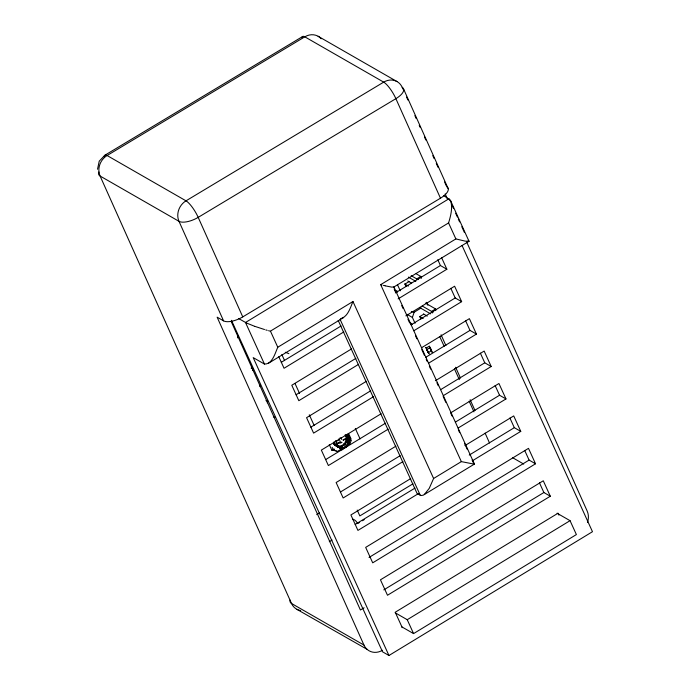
<?xml version="1.0" encoding="UTF-8"?>
<svg xmlns="http://www.w3.org/2000/svg" width="690" height="690" viewBox="0 0 690 690"><rect width="100%" height="100%" fill="white"/><g stroke="black" fill="none" stroke-linecap="round" stroke-linejoin="round"><path stroke-width="1.03" d="M348.019 438.9L347.458 443.109L348.217 440.832M336.22 450.906L337.281 451.519L350.011 443.774L351.038 440.703L347.976 434.036M338.195 320.402L417.071 493.471L420.9 495.567L423.246 495.187L474.435 464.068L393.878 286.902L391.808 287.126L385.719 285.945M443.834 195.71L450.303 200.057L469.036 241.31L465.095 241.112L455.866 238.921L380.69 284.651L461.343 461.619L474.228 464.146M474.539 463.93L473.754 463.163M334.158 444.222L335.219 445.43L333.537 443.273C336.004 448.595 343.81 447.353 346.078 442.428L345.673 442.997L346.837 440.03C346.061 444.567 341.024 448.284 336.548 446.292C342.697 449.095 349.131 441.281 346.328 435.494L346.966 438.866L346.846 437.132M343.379 440.246L346.518 438.331L345.009 442.678A6.934 6.072 -60.1 0 1 337.177 445.723L336.289 444.817C338.04 447.819 341.904 449.293 345.06 447.594M336.642 440.47L337.091 444.515L339.721 447.241A6.943 6.089 -60.1 0 0 347.415 445.041A6.943 6.089 -60.1 0 0 348.053 436.692L345.897 434.838M346.742 440.539L347.044 438.098L346.328 435.494M347.458 443.109L347.665 441.626M429.309 353.961L425.868 347.415M347.234 441.497L347.38 437.158M97.523 169.248L99.231 161.184L104.509 155.595M338.833 438.961L338.807 440.427L339.86 441.221A1.725 1.509 -60.1 0 0 340.575 441.143M270.308 331.2L448.578 222.93C450.691 215.944 452.769 208.276 450.76 201.04M237.627 337.884L238.214 336.142M252.445 370.401L253.032 368.658L251.143 368.141M259.854 386.642L260.432 384.908M267.254 402.891L267.841 401.157L265.952 400.64M415.061 323.291L412.396 317.443L414.147 312.225L421.193 307.938M424.315 494.506L429.214 488.408L433.613 478.489L352.961 301.513L277.785 347.243C275.06 353.22 272.412 364.277 264.451 364.07L253.187 357.593L388.953 655.5L592.477 531.705L462.076 245.562M352.961 301.513C350.304 307.706 347.933 316.796 340.619 318.659M428.637 352.435L431.552 350.684L429.456 347.191L431.552 350.684L430.845 350.27M335.659 441.531L336.125 440.444L336.194 443.567L338.169 446.904M431.526 350.667L430.129 347.613L427.196 349.382M347.45 445.783L344.81 447.75C349.968 445.636 351.615 437.305 346.337 434.407M351.029 440.738L349.968 440.091M345.5 445.214L346.415 444.153M428.654 353.547L427.964 352.004M426.567 348.942L427.929 352.047L425.834 347.51M351.167 439.176L348.769 433.881M344.81 447.75L347.036 446.197M344.172 444.929L341.567 446.542L339.256 446.922M343.663 317.529L268.479 363.259M468.795 241.431L393.619 287.161M408.98 281.649L404.944 284.108L406.056 286.54M411.18 275.698L416.751 278.898L420.788 276.44L421.53 278.07M281.287 362.328L341.084 325.965M395.361 292.948L440.436 265.538L446.87 269.238L398.113 298.891M343.844 331.899L284.047 368.27L278.769 356.687M351.581 348.881L291.792 385.253L298.822 400.692L358.619 364.329M405.858 315.873L454.607 286.221L461.645 301.659L413.81 330.76M423.789 314.14L419.753 316.598L420.865 319.03M435.778 310.595L435.597 308.939L431.561 311.397L422.28 306.058M296.07 394.758L355.859 358.386M411.059 324.818L455.21 297.959L461.645 301.659M366.356 381.311L306.567 417.683L313.605 433.122L373.394 396.75M421.555 347.743L469.39 318.651L476.428 334.089L428.594 363.182M426.567 347.829L429.447 346.095L432.216 352.15M310.845 427.179L370.642 390.816M425.834 357.248L469.985 330.389L476.428 334.089M381.139 413.741L321.342 450.104L328.38 465.543L388.177 429.18M435.407 380.725L484.164 351.072L491.202 366.511L443.368 395.612M336.28 444.179L338.626 442.756L341.507 442.247M343.051 440.056L346.199 438.15M336.599 444.369L338.954 442.937A3.666 3.209 -60.1 0 0 342.059 442.256M329.251 444.524L331.873 450.285L334.029 448.974M334.426 449.354L331.873 450.285M343.689 448.405L341.766 450.009L341.058 448.198M325.62 459.609L385.417 423.237M440.608 389.669L484.768 362.811L491.202 366.511M395.913 446.163L336.125 482.534L343.154 497.973L402.951 461.61M451.105 412.594L498.939 383.502L505.977 398.941L458.143 428.033M340.403 492.039L400.191 455.667M455.391 422.099L499.543 395.241L505.977 398.941M316.701 514.628L319.453 512.955M410.688 478.593L350.899 514.956L357.938 530.403L418.649 493.471M464.965 445.576L513.722 415.923L520.76 431.371L472.926 460.463M355.178 524.46L414.975 488.097M469.243 455.081L514.317 427.671L520.76 431.371M433.613 478.489L461.343 461.619M369.038 557.451L529.101 460.092L535.535 463.792L372.712 562.824L365.674 547.386L528.497 448.353L535.535 463.792M383.812 589.872L543.875 492.522L550.309 496.222L387.495 595.254L380.457 579.816L543.28 480.783L550.309 496.222M395.206 612.789L407.238 619.706L570.052 520.674L576.391 534.569L413.569 633.601L401.537 626.692M412.956 483.837L359.835 515.913L357.213 510.074M357.808 523.494L359.645 522.39M362.388 520.743L364.225 519.639M105.13 155.069L302.341 36.699M382.476 650.265A15.404 13.49 -60.1 0 1 363.975 645.081L217.126 317.159L223.569 320.859A15.404 6.262 -24.1 0 0 242.759 316.9L440.462 198.203A15.404 6.262 -24.1 0 0 446.775 186.843M329.303 541.667L332.045 540.02M364.096 607.778L360.404 609.995L231.09 321.238M427.222 349.382L426.498 348.976L427.929 352.047M339.989 447.655L342.171 447.482L340.705 447.387M337.281 451.519L333.434 450.147L332.123 447.275M340.938 447.103L337.031 446.37M339.446 447.318L342.171 447.482M342.766 448.276L339.834 448.086L341.102 448.25M385.382 285.858L384.675 285.686M384.321 285.6L383.424 285.375M381.984 284.996L380.69 284.651M411.318 311.457L414.147 312.225M273.361 416.889L275.241 417.407M333.434 450.147L335.288 450.656M269.548 330.984L268.591 330.717M267.211 330.32L265.762 329.898M264.503 329.518L254.705 326.31M288.886 353.66L285.306 352.262M394.758 290.309L397.483 291.266M409.567 322.808L411.387 323.446M254.299 326.163L246.606 323.067L238.576 318.504M416.751 278.898L418.537 279.571M433.355 312.07L431.561 311.397L432.302 313.019M340.041 447.991L337.746 446.827L339.471 447.75M296.735 609.253L366.985 649.273M396.974 81.541L318.073 36.234M336.763 446.145L338.238 446.991M416.148 273.775L420.788 276.44L420.96 278.096M408.394 277.095L415.82 281.356M407.781 280.951L411.49 283.09M404.668 283.944L408.377 286.083M425.394 303.074L435.597 308.939M394.758 290.516L397.483 292.086M419.486 307.447L430.62 313.855M423.513 313.985L427.231 316.115M419.477 316.443L423.186 318.573M406.945 314.304L412.396 317.443M410.481 323.532L412.292 324.576M431.526 351.788L432.225 352.185M427.912 352.072L428.602 352.478M512.627 457.703L523.736 464.085M557.097 513.231L570.052 520.674M343.62 443.981L344.155 444.282M345.216 447.482L345.604 447.465M339.808 446.301L340.334 446.602M335.495 444.662L334.512 443.04M388.953 655.5L382.519 651.8L231.452 320.315M363.975 645.081L291.508 603.474L100.093 176.028A15.404 6.262 -24.1 0 1 98.886 171.983M468.174 240.387L469.062 241.172M334.952 445.231L337.307 446.732L336.936 446.482M345.095 434.864L346.518 438.331M333.537 443.273L335.012 445.473M449.915 200.635L449.035 198.703L245.502 322.489L264.451 364.07M452.114 205.465L453.442 208.371M455.642 213.201L457.41 217.074M458.289 219.006L459.609 221.904M461.808 226.743L464.456 232.547M448.578 222.93L455.866 238.921M441.591 257.655L446.87 269.238M558.934 515.137L558.055 513.205L395.232 612.237L402.27 627.676M437.796 259.742L440.436 265.538M450.811 288.308L455.21 297.959M465.586 320.738L469.985 330.389M480.369 353.159L484.768 362.811M495.144 385.589L499.543 395.241M509.919 418.019L514.317 427.671M524.702 450.441L529.101 460.092M539.476 482.871L543.875 492.522M439.685 336.513L444.153 346.32M454.425 368.857L459.342 379.647M469.166 401.209L473.952 411.844M397.587 284.944L400.252 290.792M394.137 288.938L395.474 291.87M401.709 305.558L403.046 308.499M407.954 319.254L409.291 322.187M415.527 335.875L416.863 338.807M421.763 349.563L424.436 355.428M426.222 359.335L427.11 361.293M429.344 366.183L430.672 369.115M436.917 382.803L438.254 385.736M443.152 396.491L445.826 402.356M450.725 413.112L452.062 416.044M458.307 429.732L459.643 432.673M464.543 443.429L467.216 449.293M472.115 460.049L473.452 462.981M340.084 319.323L420.288 495.317M355.315 428.456L360.077 438.9M407.238 619.706L413.569 633.601M281.848 354.574L284.496 360.396M295.113 383.7L299.538 393.404M309.275 414.759L314.14 425.437M270.497 331.243L277.785 347.243M403.676 89.217L448.25 188.741M301.953 37.743A15.404 3.993 59 0 1 304.799 36.829L383.7 82.136A15.404 13.49 -60.1 0 1 402.201 87.32L403.072 89.269M406.574 97.074L407.885 99.998M414.871 115.609L416.182 118.542M419.244 125.373L420.115 127.322M424.488 137.077L425.799 140.01M432.785 155.621L434.096 158.545M436.287 163.427L438.029 167.325M444.584 181.962L446.335 185.869M445.171 193.942L447.37 198.858M466.707 242.052L587.181 511.066A15.404 13.49 -60.1 0 1 587.509 522.39M440.462 198.203L395.888 98.67A15.404 3.993 59 0 0 383.7 82.136L185.998 200.833A15.404 13.49 -60.1 0 0 178.995 221.326L223.569 320.859M426.532 302.324L427.852 305.273M441.074 334.779L445.913 345.595M455.607 367.235L460.454 378.06M470.14 399.7L474.987 410.516M485.122 433.139L489.52 442.98M242.759 316.9L198.194 217.367A15.404 3.993 59 0 0 185.998 200.833L107.097 155.526A15.404 3.993 59 0 0 104.225 156.673M334.064 441.824L334.598 443.653M346.458 435.114L346.966 437.124M346.225 435.709L346.432 436.822M341.8 439.539L341.196 438.107A1.725 1.509 -60.1 0 0 339.92 437.978M402.201 87.32A15.404 6.262 -24.1 0 1 395.888 98.67L198.194 217.367A15.404 6.262 -24.1 0 1 178.995 221.326L100.093 176.028A15.404 13.49 -60.1 0 1 107.097 155.526L304.799 36.829A15.404 13.49 -60.1 0 1 321.23 38.778M300.693 610.616A15.404 13.49 -60.1 0 1 291.508 603.474A15.404 6.262 -24.1 0 1 290.102 600.067M352.547 519.061A9.626 8.435 -60.1 0 1 357.42 523.331"/></g></svg>
